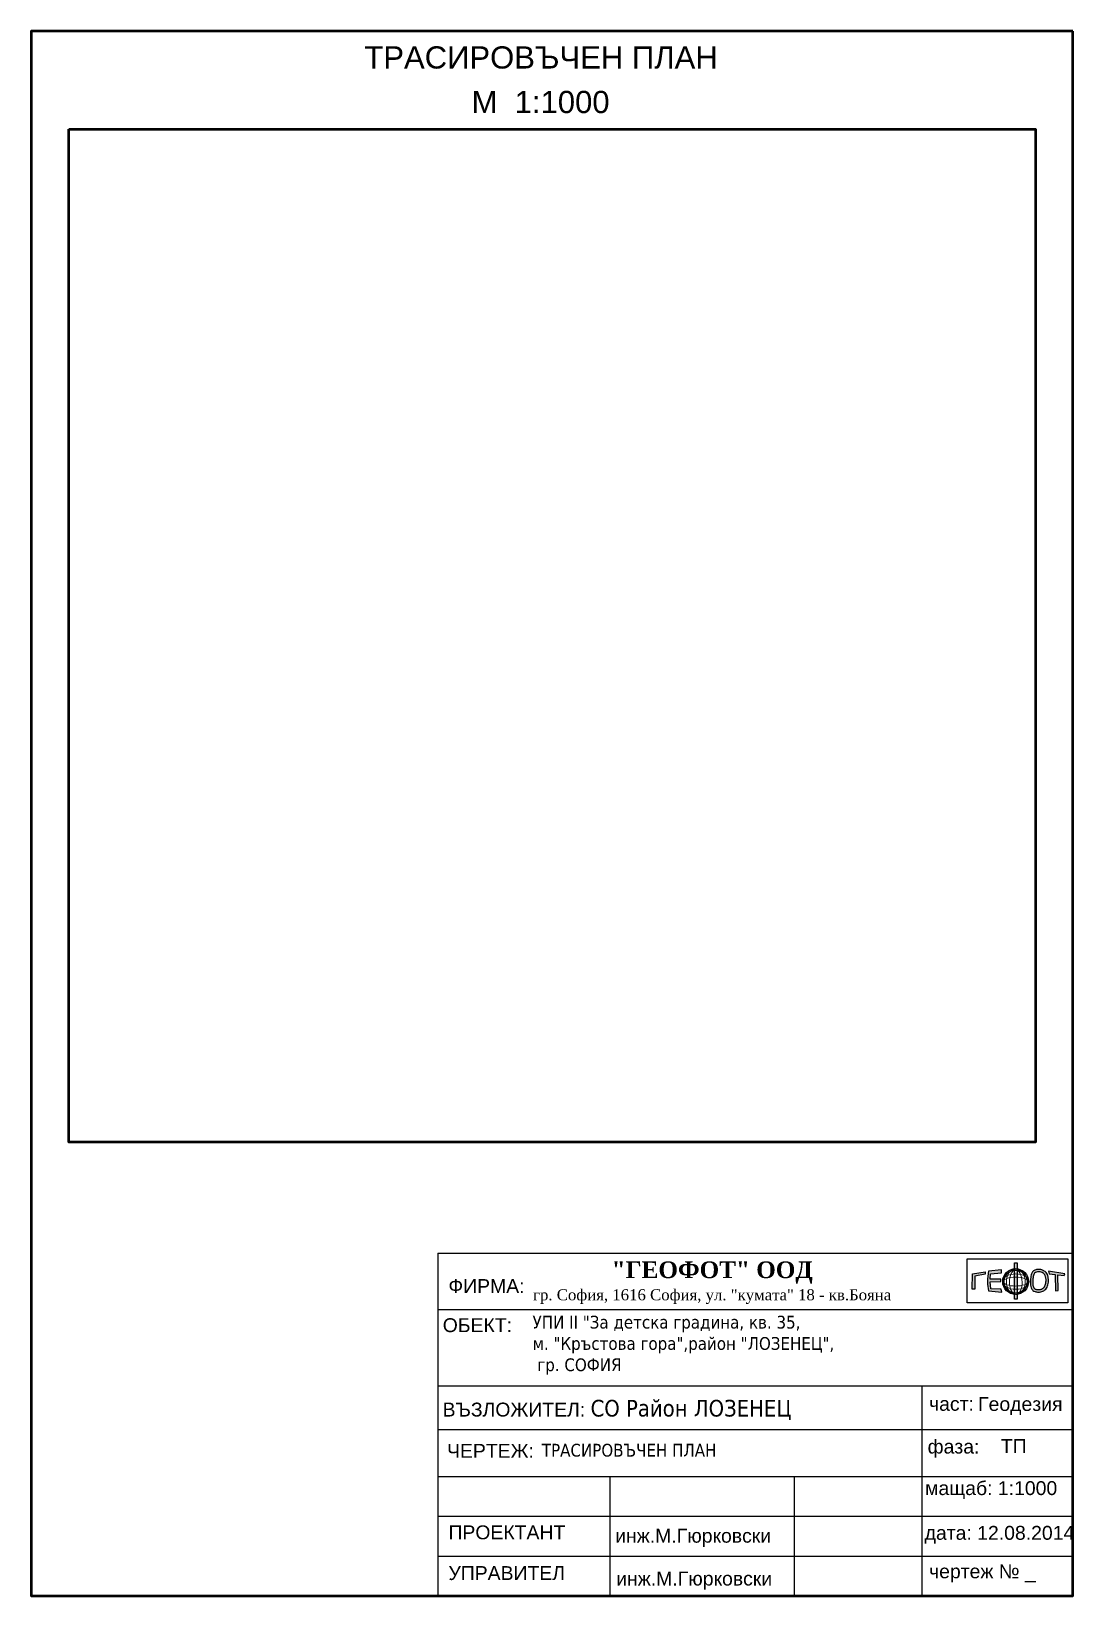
# Paper-space layout 'TRAS' of a CAD drawing. Header units: metres, sheet in millimetres. Extents: x 11 to 199, y 4 to 286.
import ezdxf

# ---------------------------------------------------------------- set-up
doc = ezdxf.new("R2010")
doc.units = ezdxf.units.M
doc.linetypes.add('LTYPE000', pattern=[0])
for name, color, linetype, lineweight in [('LAYER002', 7, 'Continuous', 25), ('LAYER156', 7, 'Continuous', 50), ('ViK', 7, 'Continuous', 25), ('ViK @ 1 (1)', 7, 'Continuous', 25)]:
    doc.layers.add(name, color=color, linetype=linetype, lineweight=lineweight)
doc.layers.add('TEXT031', color=250, linetype='LTYPE000')
doc.styles.add('2.5mm', font='simplex.shx', dxfattribs={"height": 2.5})
doc.styles.add('2.5mm-R', font='arial.ttf', dxfattribs={"height": 2.5})
doc.styles.add('3mm-R', font='arial.ttf', dxfattribs={"height": 3})
doc.styles.add('4mm-R', font='arial.ttf', dxfattribs={"height": 4})
doc.styles.get("Standard").update_dxf_attribs({"font": 'arial.ttf', "height": 2})

psp = doc.layouts.new('TRAS')

# ---------------------------------------------------------------- hatches: boundary and pattern name
at = {"layer": 'TEXT031', "transparency": 33554687}
h = psp.add_hatch(color=256, dxfattribs=at)
h.dxf.hatch_style = 1
h.paths.add_polyline_path([(182.5764594104533, 62.50110269904383), (180.2786233004574, 62.12147605985649), (180.2596326571349, 59.36918408710756), (180.7343921743725, 59.35020280171432), (180.7343921743725, 61.72286813527592), (182.5764594104533, 62.04555091828354)])
h.paths.add_polyline_path([(185.5389581907932, 62.8237845516602), (183.1651606008802, 62.5770278415481), (182.9752574496363, 61.21037249740459), (183.0132376429085, 60.26130636416622), (183.1841512442027, 59.04650130409993), (185.5769394774381, 58.83770716477432), (185.4819873541985, 59.33122151632108), (183.5829492833857, 59.44510922868051), (183.4690076120589, 60.67889557507135), (185.3870352328215, 60.7548207166443), (185.3870352328215, 61.13444735583164), (183.4500169687365, 61.13444735583164), (183.5449690901135, 62.14045734524973), (185.500977997521, 62.29230762839563)])
edge = h.paths.add_edge_path()
edge.add_line((188.3395365726594, 64.08280321963377), (187.8462244633977, 64.08280321963377))
edge.add_line((187.8462244633977, 64.08280321963377), (187.8462244633977, 63.04554377038278))
edge.add_arc((188.0561465830049, 60.73097699777993), 2.324066832330243, 82.99608816765328, 95.18232375418648, ccw=False)
edge.add_line((188.3395365726594, 63.0377012454743), (188.3395365726594, 64.08280321963377))
edge = h.paths.add_edge_path()
edge.add_arc((188.0561465830049, 60.73097699777992), 2.324066832330256, 82.99608816765335, 95.18232375418648)
edge.add_line((187.8462244633977, 63.04554377038278), (187.8462244633977, 62.76622516330221))
edge.add_arc((188.0986624991108, 61.65268040443802), 1.141799847551492, 77.82138452332549, 102.77293374459748, ccw=False)
edge.add_line((188.3395365726594, 62.76878370277589), (188.3395365726594, 63.0377012454743))
edge = h.paths.add_edge_path()
edge.add_arc((188.0929460066075, 62.75487757722637), 0.2469823629201062, -182.63337731410888, 3.2276955820307762, ccw=False)
edge.add_line((187.8462244633977, 62.76622516330221), (187.8462244633977, 58.74232101652899))
edge.add_arc((188.0684372935113, 59.91275192920747), 1.191338349596995, 259.2500199289083, 283.1533784238509)
edge.add_line((188.3395365726594, 58.75266906834543), (188.3395365726594, 62.76878370277589))
edge = h.paths.add_edge_path()
edge.add_arc((188.0561465833715, 60.7309769956114), 2.324066834523029, 95.18232375835952, 179.9999999882257)
edge.add_arc((188.0561465838813, 60.73097699610095), 2.324066835032852, 180.0000000002946, 264.8176762301599)
edge.add_line((187.8462244633977, 58.4164102208639), (187.8462244633977, 58.74232101652899))
edge.add_arc((187.9560983808251, 60.66271266671339), 1.923532263266932, 178.0122787454858, 266.725430452758, ccw=False)
edge.add_arc((188.1062227747007, 60.71000746253544), 2.072590252516638, 97.20651674446339, 179.4630375437148, ccw=False)
edge.add_line((187.8462244633977, 62.76622516330221), (187.8462244633977, 63.04554377038278))
edge = h.paths.add_edge_path()
edge.add_line((188.3395365726594, 63.0377012454743), (188.3395365726594, 62.76878370277589))
edge.add_arc((187.8645749864386, 60.57444188264424), 2.245155792359212, 4.058447159739103, 77.78682760477972, ccw=False)
edge.add_arc((188.1573049174203, 60.69137149711315), 1.947248182302676, -84.63016283752, 1.234994763300108, ccw=False)
edge.add_line((188.3395365726594, 58.75266906834543), (188.3395365726594, 58.42425274577238))
edge.add_arc((188.0561465831694, 60.73097699590238), 2.324066834727649, 277.0039118209995, 360.0000000046007)
edge.add_arc((188.0561465836957, 60.73097699580995), 2.32406683420129, 6.879347412205689e-09, 82.99608819048056)
edge = h.paths.add_edge_path()
edge.add_arc((188.0988377330019, 58.46350281511157), 0.376235369711276, 50.2263716737591, 132.1770266790008)
edge.add_line((187.8462244633977, 58.74232101652899), (187.8462244633977, 58.4164102208639))
edge.add_arc((188.0561465830049, 60.73097699346674), 2.324066832330243, 264.8176762458135, 277.0039118323467)
edge.add_line((188.3395365726594, 58.42425274577238), (188.3395365726594, 58.75266906834543))
edge = h.paths.add_edge_path()
edge.add_arc((188.0561465830049, 60.73097699346674), 2.324066832330242, 264.8176762458135, 277.0039118323467, ccw=False)
edge.add_line((187.8462244633977, 58.4164102208639), (187.8462244633977, 57.53192492675282))
edge.add_line((187.8462244633977, 57.53192492675282), (188.3395365726594, 57.53192492675282))
edge.add_line((188.3395365726594, 57.53192492675282), (188.3395365726594, 58.42425274577238))
edge = h.paths.add_edge_path()
edge.add_arc((190.1514509546795, 60.92420503087433), 3.817138007548642, 358.9044859896673, 367.2949593268845)
edge.add_arc((191.7619772224808, 61.1303741862607), 2.193469143552521, 7.294959482342215, 23.02984702984564)
edge.add_arc((192.5467370817805, 61.46396755359775), 1.340748455695443, 23.02984696874708, 43.19651998738655)
edge.add_arc((192.5518335740119, 61.46875289918846), 1.333757478261151, 43.19651988362691, 59.78904962191966)
edge.add_arc((192.0420221700938, 60.59319414578758), 2.346926170149022, 59.78904972458659, 72.27848639002703)
edge.add_arc((192.166452694091, 60.9825816479205), 1.938140673684775, 72.27848641987394, 83.54424130067521)
edge.add_arc((192.1180715699892, 60.55501095546813), 2.368439907025414, 83.54424117941467, 93.73236577730984)
edge.add_arc((192.0488601566144, 61.61597642250672), 1.305219355122028, 93.73236587215601, 120.571863766303)
edge.add_arc((191.9103556220202, 61.85043750332633), 1.032904271951356, 120.5718638175023, 150.8174752148291)
edge.add_arc((192.3374686311359, 61.6119030364936), 1.522112013532584, 150.817475078421, 168.2262545520715)
edge.add_arc((196.6232199899382, 60.71861230112265), 5.899969143153819, 168.2262545930023, 177.0433088382617)
edge.add_arc((197.5323348351432, 60.6716566564795), 6.810295806685037, 177.0433088540956, 185.1968680118495)
edge.add_arc((192.3387120758156, 60.19928621059043), 1.595235768262192, 185.1968680248286, 202.0905992410115)
edge.add_arc((192.1051004507019, 60.104471015664), 1.343116128850297, 202.0905993455713, 225.7775883367244)
edge.add_arc((191.8077704597319, 59.79895906375296), 0.9168032434120033, 225.7775881943789, 254.5451314442769)
edge.add_arc((192.1349071919464, 60.98219446663526), 2.144428780861431, 254.5451314169676, 261.7995639505172)
edge.add_arc((192.1325710162569, 60.96598344271526), 2.128050288458671, 261.7995640976356, 269.081897398599)
edge.add_arc((192.1397269738518, 61.41252490865485), 2.574649088874185, 269.0818973230201, 279.8413944477809)
edge.add_arc((192.2691323858472, 60.66656109245561), 1.817544224451676, 279.8413943695534, 292.6551259802317)
edge.add_arc((192.4871724917627, 60.14417059739347), 1.251475927230467, 292.6551260470449, 311.830675206432)
edge.add_arc((192.2888048889346, 60.3657937779212), 1.548909180245286, 311.8306752152052, 329.0514722348674)
edge.add_arc((191.712889923919, 60.71113461712368), 2.220428608221924, 329.0514720758878, 339.6146341993538)
edge.add_arc((191.1811708370795, 60.90872457711214), 2.787673687176027, 339.6146345491566, 349.0392986951491)
edge.add_arc((191.2052936540017, 60.9040527573523), 2.763102643320949, 349.0392984438627, 358.9044860143028)
edge = h.paths.add_edge_path(flags=16)
edge.add_arc((196.6232199912957, 60.71861230735684), 5.465580777415397, 168.2262546598072, 177.0433089050766, ccw=False)
edge.add_arc((192.3374686316666, 61.61190303908069), 1.087723647728896, 150.8174752007984, 168.22625467445, ccw=False)
edge.add_arc((191.9103556221441, 61.85043750243838), 0.5985159074868814, 120.57186382947731, 150.8174752268065, ccw=False)
edge.add_arc((192.0488601553733, 61.61597642182379), 0.8708309897868063, 93.73236578438639, 120.5718636785341, ccw=False)
edge.add_arc((192.1180715751793, 60.55501096187464), 1.934051535034424, 83.54424132241041, 93.73236592027672, ccw=False)
edge.add_arc((192.1664526862307, 60.98258164428273), 1.5037523131417, 72.27848618775141, 83.544241068556, ccw=False)
edge.add_arc((192.0420221738244, 60.59319413996867), 1.912537808155444, 59.7890498859345, 72.27848655138939, ccw=False)
edge.add_arc((192.5518335770688, 61.46875290186389), 0.8993691092658851, 43.19651986776148, 59.789049606063486, ccw=False)
edge.add_arc((192.5467370811662, 61.46396755236854), 0.9063600920493263, 23.02984702381218, 43.196520042455575, ccw=False)
edge.add_arc((191.7619772229608, 61.13037418879715), 1.759080777426052, 7.294959426870605, 23.029846974373015, ccw=False)
edge.add_arc((190.1514509538009, 60.92420503319678), 3.382749642797021, -1.0955140584807737, 7.294959278748877, ccw=False)
edge.add_arc((191.2052936579295, 60.90405275814231), 2.328714273734455, 349.03929841357376, 358.9044859843933, ccw=False)
edge.add_arc((191.1811708330474, 60.90872457979943), 2.353285325765021, 339.6146345574496, 349.039298703059, ccw=False)
edge.add_arc((191.7128899261365, 60.71113461178639), 1.786040238157458, 329.0514721732306, 339.6146342966718, ccw=False)
edge.add_arc((192.2888048866759, 60.36579378228967), 1.114520819011142, 311.83067512355683, 329.0514721432446, ccw=False)
edge.add_arc((192.4871724907678, 60.14417059844379), 0.817087562681043, 292.65512600653096, 311.83067516590387, ccw=False)
edge.add_arc((192.2691323867876, 60.66656108671638), 1.383155852891123, 279.8413943589846, 292.65512596966437, ccw=False)
edge.add_arc((192.1397269740748, 61.41252490883744), 2.140260723270926, 269.08189732393805, 279.84139444865474, ccw=False)
edge.add_arc((192.1325710175541, 60.96598344975025), 1.693661929724142, 261.7995640921658, 269.0818973865218, ccw=False)
edge.add_arc((192.1349071871272, 60.9821944598194), 1.710040407545232, 254.5451315042258, 261.7995640443716, ccw=False)
edge.add_arc((191.807770459083, 59.79895906671545), 0.4824148806318889, 225.7775883603521, 254.5451316102615, ccw=False)
edge.add_arc((192.1051004528421, 60.1044710115455), 0.9087277629408974, 202.0905990643345, 225.7775880554732, ccw=False)
edge.add_arc((192.3387120750872, 60.19928621076622), 1.160847401309794, 185.1968680151855, 202.0905992313678, ccw=False)
edge.add_arc((197.532334830071, 60.67165665265492), 6.375907435044343, 177.0433088191987, 185.1968679769445, ccw=False)
h.paths.add_polyline_path([(195.6753163066153, 61.9452493396426), (196.8056171581541, 61.8157973644162), (196.9351304777358, 62.14531139850862), (193.9916387692485, 62.60427740875878), (194.0740560375546, 62.09823769897469), (195.1925831500832, 62.02762761533506), (195.239679201359, 59.06200316835441), (195.7106375236456, 59.12084505994119)])

# ---------------------------------------------------------------- linework, layer by layer
at = {"layer": 'LAYER002', "lineweight": 50}
psp.add_lwpolyline([(198.3685367487763, 285.8684002495839), (10.84808992370267, 285.8684002495839), (10.84808992370267, 4.161340512412266), (198.3685367487763, 4.161340512412266)], close=True, dxfattribs=at)
at = {"layer": 'LAYER156'}
psp.add_lwpolyline([(17.6274017344665, 268.2469055822565), (191.6447938395524, 268.2469055822565), (191.6447938395524, 85.83075589927114), (17.6274017344665, 85.83075589927114)], close=True, dxfattribs=at)
at = {"layer": 'TEXT031'}
for points in [[(179.357891938502, 64.79976607214905), (197.463330133671, 64.79976607214905), (197.463330133671, 56.9103732789705), (179.357891938502, 56.9103732789705)], [(187.8462244633977, 64.08280321963377), (188.3395365726594, 64.08280321963377), (188.3395365726594, 57.53192492675282), (187.8462244633977, 57.53192492675282)]]:
    psp.add_lwpolyline(points, close=True, dxfattribs=at)
at = {"layer": 'TEXT031', "flags": 128}
for points in [[(180.2596326571349, 59.36918408710756), (180.2786233004574, 62.12147605985649), (182.5764594104533, 62.50110269904383), (182.5764594104533, 62.04555091828354), (180.7343921743725, 61.72286813527592), (180.7343921743725, 59.35020280171432)], [(183.1651606008802, 62.5770278415481), (182.9752574496363, 61.21037249740459), (183.0132376429085, 60.26130636416622), (183.1841512442027, 59.04650130409993), (185.5769394774381, 58.83770716477432), (185.4819873541985, 59.33122151632108), (183.5829492833857, 59.44510922868051), (183.4690076120589, 60.67889557507135), (185.3870352328215, 60.7548207166443), (185.3870352328215, 61.13444735583164), (183.4500169687365, 61.13444735583164), (183.5449690901135, 62.14045734524973), (185.500977997521, 62.29230762839563), (185.5389581907932, 62.8237845516602)], [(195.239679201359, 59.06200316835441), (195.7106375236456, 59.12084505994119), (195.6753163066153, 61.9452493396426), (196.8056171581541, 61.8157973644162), (196.9351304777358, 62.14531139850862), (193.9916387692485, 62.60427740875878), (194.0740560375546, 62.09823769897469), (195.1925831500832, 62.02762761533506)]]:
    psp.add_lwpolyline(points, close=True, dxfattribs=at)
for points in [[(191.9638955824469, 62.91842741433777, 0.1176477253143058), (191.3850012243186, 62.73975971255697, 0.1327429085392966), (191.00855702799, 62.35407480418928, 0.07610656328156867), (190.8473803446088, 61.9224861656154, 0.03849064819766795), (190.7311048310642, 61.02293917265035, 0.03559163058644731), (190.7500337612275, 60.0547927190388, 0.07384660707737216), (190.8605820116047, 59.59936232406892, 0.1037235769180512), (191.1683501851205, 59.14194315865882, 0.1261855016130094), (191.5634614199791, 58.91530682433643, 0.03166400911905793), (191.8290334482137, 58.85969215825446, 0.03178587171095604), (192.0984727822636, 58.83820635367431, 0.04698168418658897), (192.5797895536218, 58.875762630331, 0.05596878274778388), (192.969220236728, 58.98925849337377, 0.08386490792564107), (193.321821196789, 59.21167205281802, 0.07528163547004386), (193.6171953183059, 59.56923962671556, 0.04612315456225057), (193.7942552853767, 59.93768685784437, 0.04114605155702782), (193.9179912981037, 60.3786883988256, 0.04307160645390776), (193.9678912356887, 60.85122455291696, 0.03662671165327167), (193.9376915868763, 61.40889508005478, 0.06876447781650731), (193.7806294754539, 61.98848255079486, 0.08822152507326951), (193.5241563868169, 62.38171366423614, 0.07252532820474071), (193.2229604877923, 62.62135763474055, 0.05454945806431295), (192.7564047824983, 62.8287522262732, 0.04919575954751795), (192.3843694541995, 62.90843251355238, 0.04448338574306385)], [(191.9921725325678, 62.48496038381256, 0.1176477253143048), (191.6059392568116, 62.3657548493544, 0.1327429085392953), (191.3878088396434, 62.14226990573354, 0.07610656328156826), (191.2726296101157, 61.83385031212367, 0.03849064819766818), (191.164914944062, 61.00053294476368, 0.03559163058644716), (191.1826365095023, 60.09413881048806, 0.07384660707737434), (191.2630820785109, 59.76272373002269, 0.1037235769180521), (191.471312383974, 59.45324230294921, 0.1261855016130101), (191.6792169053499, 59.33398799140252, 0.03166400911905781), (191.8909930687789, 59.28963896639891, 0.03178587171095549), (192.1054330867175, 59.2725389526064, 0.04698168418658844), (192.5055432942156, 59.3037588280464, 0.05596878274778126), (192.8019010506962, 59.39012947313734, 0.08386490792563914), (193.0321139160935, 59.53534309573718, 0.07528163547004053), (193.2446509793792, 59.79263158615925, 0.04612315456224968), (193.3870722324048, 60.08899850312866, 0.0411460515570291), (193.4915271204356, 60.46128111992277, 0.0430716064539092), (193.5335822709296, 60.85952969368793, 0.03662671165327098), (193.5068193272148, 61.35373759836204, 0.06876447781650927), (193.3808613483254, 61.81854522142805, 0.08822152507327026), (193.2074828360621, 62.08437359992661, 0.0725253282047395), (193.0043827284519, 62.24596848346539, 0.05454945806431202), (192.6241809826736, 62.41497678037979, 0.04919575954751666), (192.3355285682176, 62.47679861828931, 0.0444833857430636)]]:
    psp.add_lwpolyline(points, format="xyb", close=True, dxfattribs=at)
at = {"layer": 'TEXT031'}
for centre, radius in [((188.0561465833728, 60.730976996089), 2.324066834359516), ((188.0550449196274, 60.72700314813234), 2.078646315504837)]:
    psp.add_circle(centre, radius, dxfattribs=at)
at = {"layer": 'TEXT031', "lineweight": 20}
for centre, major_axis, ratio in [((188.0976699957649, 60.72706461747119), (2.372456932311852, 0), 0.5857852453323146), ((188.0871052807222, 60.6881814343197), (0.03253137431634968, 2.30855262121997), 0.7354689928577478), ((188.0871052807222, 60.62315211494395), (-0.03253016967371875, 2.211007105383048), 0.514807644361129), ((188.0691031014572, 60.72530255516001), (2.238723530359276, 0), 0.3586603541678958)]:
    psp.add_ellipse(centre, major_axis=major_axis, ratio=ratio, dxfattribs=at)
at = {"layer": 'ViK', "linetype": 'Continuous'}
for p, q in [((84.01164807643931, 65.82372373443343), (84.01164807643931, 17.51400842245914)), ((84.01164807643931, 65.82372373443343), (198.3685367487763, 65.82372373443343)), ((198.3685367506389, 17.51400842432179), (198.3685367487763, 65.82372373443343)), ((84.01164807643931, 55.68910764724262), (198.3685367487763, 55.68910764724262)), ((84.01164807643931, 41.94998548094429), (198.3685367487763, 41.94998548094429)), ((171.2262751896326, 17.51400842245914), (171.2262751914952, 41.8419964696119)), ((84.01164807643931, 34.06134051185347), (198.3685367487763, 34.06134051185347)), ((84.01164807643931, 25.61134051213287), (198.3685367506389, 25.61134051213287)), ((115.0215630129371, 25.61134051213287), (115.0215630129371, 11.31134051231913)), ((148.2501249488835, 11.31134051045649), (148.2501249488835, 25.61134051213287)), ((84.01164807643931, 18.461340512226), (198.3685367506389, 18.461340512226)), ((84.01164807643931, 17.56693864248939), (84.01164807643931, 4.161340512412266)), ((115.0215630129371, 18.461340512226), (115.0215630129371, 4.161340512412266)), ((148.2501249488835, 4.161340510549621), (148.2501249488835, 18.461340512226)), ((171.2262751896326, 4.161340510549621), (171.2262751896326, 17.56693864155807)), ((198.3685367487763, 4.161340512412266), (198.3685367506389, 17.56693864248939)), ((84.01164807643931, 11.31134051185347), (198.3685367487763, 11.31134051185347)), ((84.01164807643931, 4.161340512412266), (198.3685367487763, 4.161340512412266))]:
    psp.add_line(p, q, dxfattribs=at)

# ---------------------------------------------------------------- texts
at = {"color": 7, "insert": (101.083939656163, 54.56931466808908), "char_height": 2.3003136, "width": 73.57335798166288, "attachment_point": 1, "style": '2.5mm'}
psp.add_mtext('{\\fTahoma|b0|i0|c204|p34;УПИ\\fTahoma|b0|i0|c0|p34; II \\fTahoma|b0|i0|c204|p34;"За детска градина\\fTahoma|b0|i0|c0|p34;, \\fTahoma|b0|i0|c204|p34;кв\\fTahoma|b0|i0|c0|p34;. 35, \\fTahoma|b0|i0|c204|p34;\\Pм. "Кръстова гора"\\fTahoma|b0|i0|c0|p34;,\\fTahoma|b0|i0|c204|p34;район "ЛОЗЕНЕЦ"\\fTahoma|b0|i0|c0|p34;,\\fTahoma|b0|i0|c204|p34;\\P\\fTahoma|b0|i0|c0|p34; \\fTahoma|b0|i0|c204|p34;гр\\fTahoma|b0|i0|c0|p34;. \\fTahoma|b0|i0|c204|p34;СОФИЯ}', dxfattribs=at)
at = {"linetype": 'Continuous', "insert": (102.7593586640817, 31.5123813149404), "char_height": 2.3003136, "width": 81.32959864107735, "attachment_point": 1}
psp.add_mtext('{\\fTahoma|b0|i0|c204|p32;ТРАСИРОВЪЧЕН ПЛАН}', dxfattribs=at)
at = {"layer": 'LAYER002', "char_height": 4, "attachment_point": 5, "style": '4mm-R'}
for s, insert in [('ТРАСИРОВЪЧЕН ПЛАН', (102.6145423495035, 281.1332805345851)), ('М  1:1000', (102.533683322489, 273.1114812008608))]:
    psp.add_mtext_dynamic_manual_height_columns(s, width=169.2962888569266, gutter_width=15, heights=[14.13888830368637], dxfattribs=dict(at, insert=insert))
at = {"layer": 'ViK @ 1 (1)', "insert": (133.4240126096104, 64.35474807869889), "char_height": 3, "width": 71.9889793405598, "attachment_point": 2, "style": '3mm-R'}
psp.add_mtext('{\\fTimes New Roman|b1|i0|c204|p18;"ГЕОФОТ" ООД\\fTimes New Roman|b1|i0|c0|p18;\\P\\fTimes New Roman|b0|i0|c204|p18;\\H0.66667x;гр. София, 1616 София, ул. "кумата" 18 - кв.Бояна}', dxfattribs=at)
at = {"layer": 'ViK @ 1 (1)', "linetype": 'Continuous', "char_height": 2.5, "attachment_point": 1, "style": '2.5mm-R'}
for s, insert, width in [('ФИРМА:                          ', (85.94266334813278, 61.17038767513134), 31.3577427752316), ('ОБЕКТ:', (84.91654548127394, 54.12666843373574), 10.53770882450044), ('ВЪЗЛОЖИТЕЛ: {\\fTahoma|b0|i0|c204|p32;\\H1.2x;СО Район ЛОЗЕНЕЦ}', (84.89342419881564, 39.4268541988755), 87.61318033002317), ('Геодезия', (181.2994143009025, 39.93037053298451), 6.791175602003932), ('част:', (172.4677806746606, 39.96139491357155), 8.387216391041875), ('ЧЕРТЕЖ:', (85.6910302579206, 31.49112501708885), 13.00856637395918), ('фаза:', (172.2116087217275, 32.26498190880068), 9.917489975690842), ('ТП', (185.3847060658429, 32.36049273897208), 5.156979482620955), ('мащаб: 1:1000', (171.7640659165029, 24.78598582007237), 27.67193228192627), ('ПРОЕКТАНТ', (85.94990896139484, 16.82241141338147), 19.26021905615926), ('инж.М.Гюрковски', (115.9737087943051, 16.21192954860874), 31.94165021144727), ('дата: 12.08.2014', (171.6744438216836, 16.73247437807913), 28.01546952740455), ('УПРАВИТЕЛ', (85.94990896139484, 9.489661123680548), 17.22774448618293), ('инж.М.Гюрковски', (116.1574960396085, 8.497186261306183), 28.3329060729593), ('чертеж № _', (172.4677806746606, 9.799618721085267), 23.79010484740138)]:
    psp.add_mtext(s, dxfattribs=dict(at, insert=insert, width=width))

# ---------------------------------------------------------------- viewports
at = {"layer": 'LAYER002', "view_target_point": (86.94843781321228, 2203.034367933213)}
psp.add_viewport(center=(104.6360977870095, 177.0388307407638), size=(174.0173921050859, 182.4161496829854), view_center_point=(-17.60057389145288, -7.401404370632008), view_height=182.4161496829854, dxfattribs=at)

doc.saveas('drawing.dxf')
